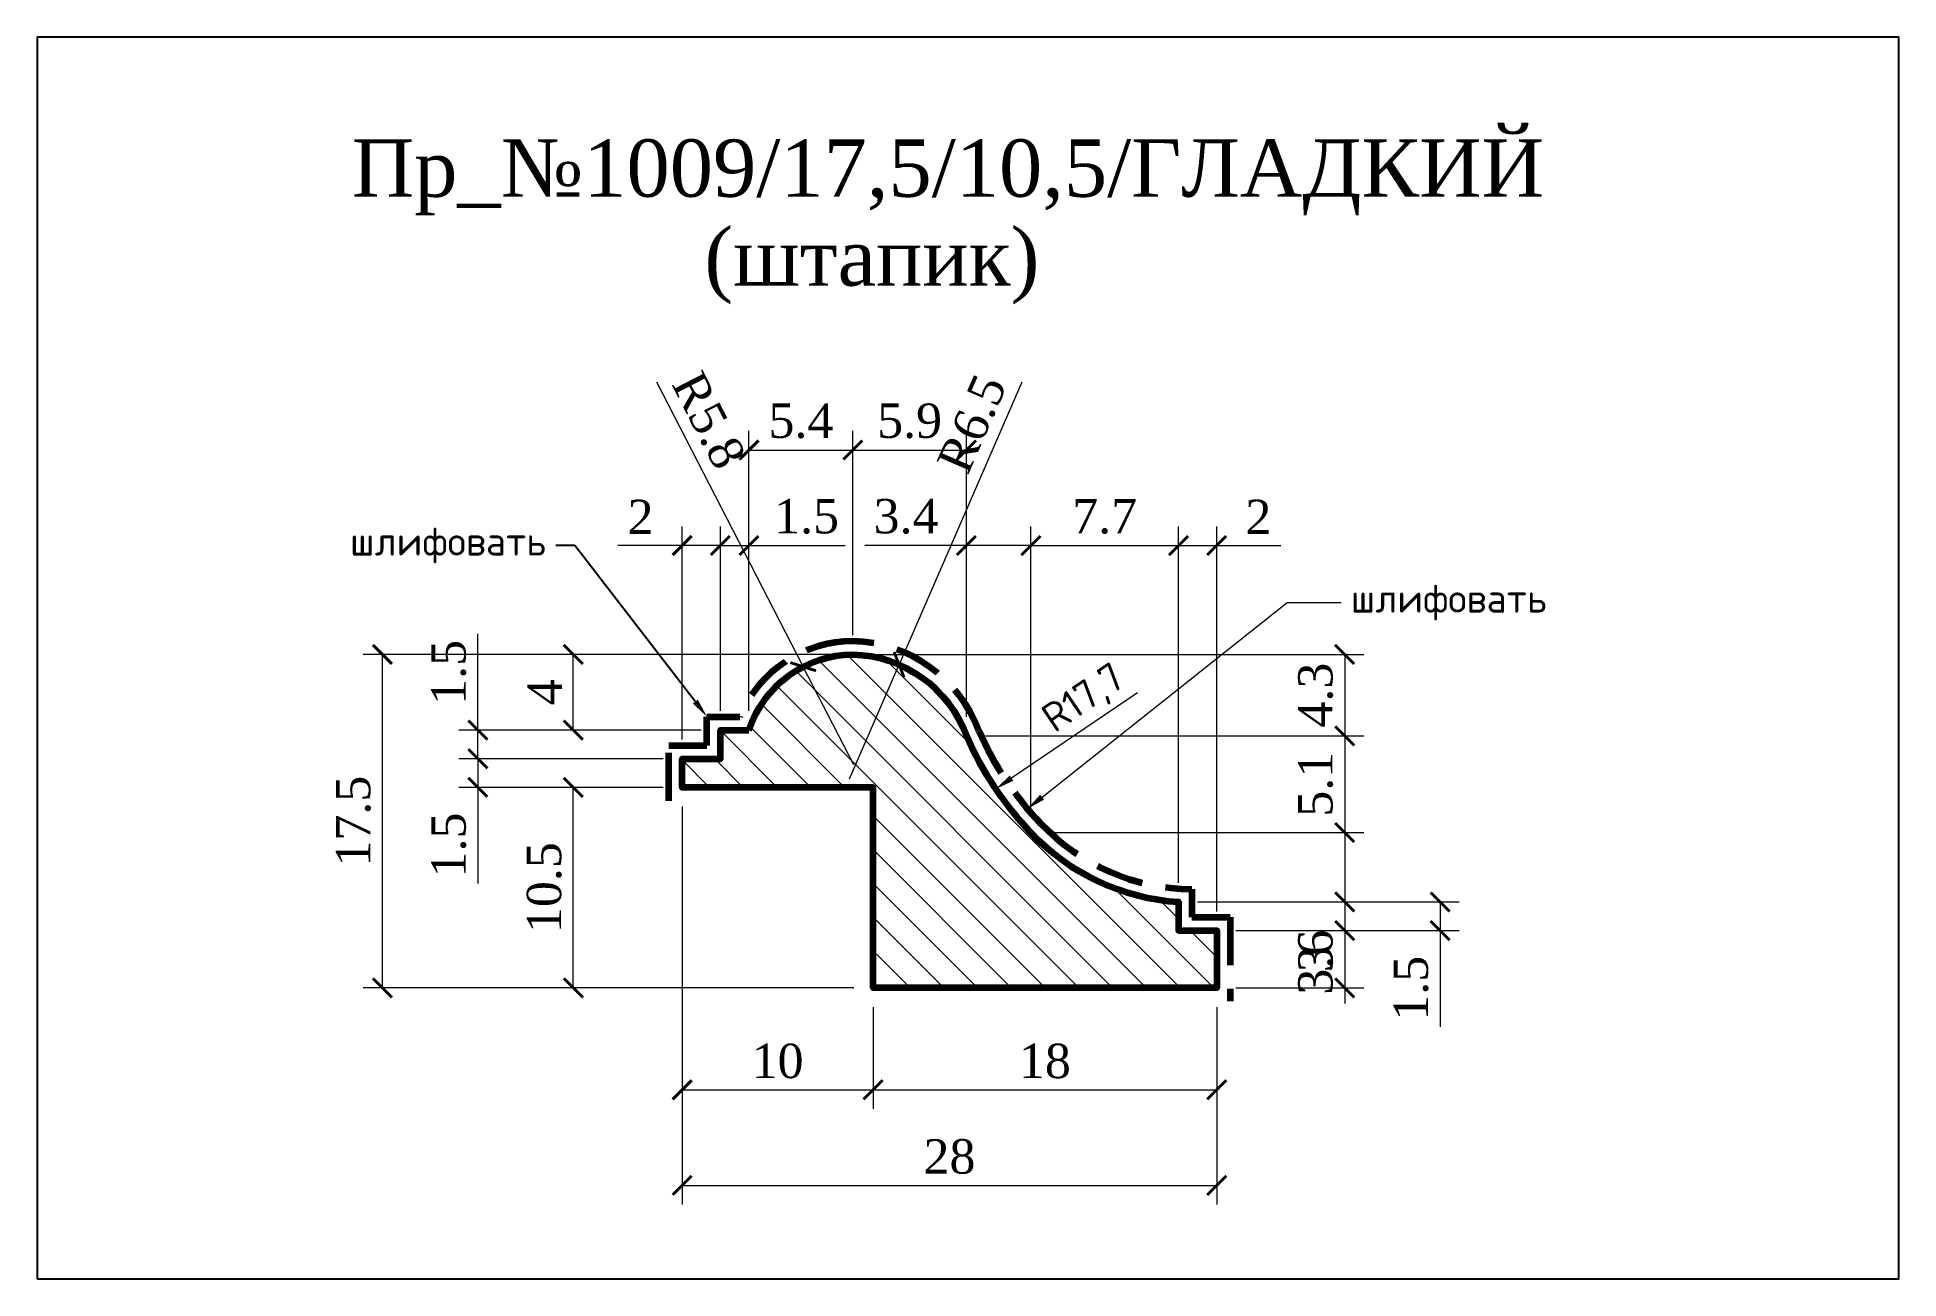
# Model space of a CAD drawing. Header units: millimetres. Extents: x 304719.4 to 304816.9, y -92833.9 to -92768.9.
import ezdxf
from ezdxf import colors
from ezdxf.entities.mleader import LeaderData, LeaderLine
from ezdxf.math import Vec2, Vec3

# ---------------------------------------------------------------- set-up
doc = ezdxf.new("R2010")
doc.units = ezdxf.units.MM
doc.header["$MEASUREMENT"] = 0
doc.linetypes.add('HIDDEN', pattern=[0.375, 0.25, -0.125])
doc.layers.add('Outside panel', color=7, linetype='Continuous', lineweight=18, true_color=0x7f5e57)
for name, color, linetype, lineweight in [('линия 15', 7, 'Continuous', 15), ('линия 50', 1, 'Continuous', 211), ('служебный слой РАЗМЕРЫ', 7, 'Continuous', 9)]:
    doc.layers.add(name, color=color, linetype=linetype, lineweight=lineweight)
doc.layers.add('размеры в модели', color=7, linetype='Continuous')
doc.styles.add('ELECT', font='times.ttf')
doc.styles.get("Standard").update_dxf_attribs({"font": 'times.ttf'})
doc.styles.add('ЕСКД профили размеры', font='isocpeur.ttf')
doc.styles.add('ЕСКД профили текст', font='isocpeur.ttf')
doc.dimstyles.new('M_1', dxfattribs={"dimtxt": 1.8, "dimasz": 1, "dimexe": 1, "dimexo": 1, "dimgap": 0.6, "dimtad": 1, "dimdec": 0, "dimdsep": 46, "dimtxsty": 'Standard', "dimblk": 'ARCHTICK', "dimcen": -5, "dimclrd": 7, "dimclre": 7, "dimclrt": 7, "dimadec": 0, "dimazin": 0, "dimtfac": 1, "dimtdec": 0, "dimtmove": 0, "dimatfit": 3, "dimfxl": 1, "dimtolj": 1, "dimtzin": 0, "dimlwd": 5, "dimlwe": 5, "dimarcsym": 0})
doc.dimstyles.new('ЕСКД профили$4', dxfattribs={"dimtxt": 1.5, "dimasz": 1, "dimexe": 0.3, "dimexo": 0, "dimgap": 0.35, "dimtad": 1, "dimtoh": 1, "dimdec": 1, "dimzin": 9, "dimtxsty": 'ЕСКД профили размеры', "dimblk": 'OBLIQUE', "dimcen": 0, "dimse1": 1, "dimclrd": 256, "dimclre": 256, "dimclrt": 256, "dimadec": 1, "dimazin": 0, "dimtfac": 1, "dimtdec": 1, "dimtofl": 0, "dimtmove": 0, "dimatfit": 3, "dimldrblk": 'DOTSMALL', "dimfxl": 1, "dimlwd": -1, "dimlwe": -1, "dimarcsym": 2})

# ---------------------------------------------------------------- blocks, each defined once
blk = doc.blocks.new('_ArchTick')
at = {"color": 0, "linetype": 'ByBlock', "const_width": 0.15}
blk.add_lwpolyline([(-0.5, -0.5), (0.5, 0.5)], dxfattribs=at)
blk = doc.blocks.new('*D16')
at = {"layer": 'Defpoints', "color": 0, "ltscale": 1000, "transparency": 16777216}
for p in [(307059.9538160401, -90958.01191539736), (307065.6538160394, -90958.01191539736), (307075.6538160394, -90968.51191539736)]:
    blk.add_point(p, dxfattribs=at)
at = {"layer": 'размеры в модели', "color": 7, "lineweight": 5, "ltscale": 1000, "transparency": 16777216}
for p, q in [((307064.6538160394, -90958.01191539736), (307058.9538160401, -90958.01191539736)), ((307059.9538160401, -90968.51191539736), (307059.9538160401, -90958.01191539736)), ((307074.6538160394, -90968.51191539736), (307058.9538160401, -90968.51191539736))]:
    blk.add_line(p, q, dxfattribs=at)
for p, rotation in [((307059.9538160401, -90958.01191539736), 90), ((307059.9538160401, -90968.51191539736), 270)]:
    blk.add_blockref('_ArchTick', p, dxfattribs=dict(at, rotation=rotation))
at = {"layer": 'размеры в модели', "color": 7, "ltscale": 1000, "transparency": 16777216, "insert": (307058.4356473305, -90963.26191539744), "char_height": 1.8, "attachment_point": 5, "rotation": 90}
blk.add_mtext('\\A1;10.5', dxfattribs=at)
blk = doc.blocks.new('*D17')
at = {"layer": 'Defpoints', "color": 0, "ltscale": 1000, "transparency": 16777216}
for p in [(307065.6538160393, -90945.35005407133), (307067.6538160393, -90955.01191539734), (307065.6538160393, -90956.51191539734)]:
    blk.add_point(p, dxfattribs=at)
at = {"layer": 'размеры в модели', "color": 7, "lineweight": 5, "ltscale": 1000, "transparency": 16777216}
for p, q in [((307065.6538160393, -90955.51191539734), (307065.6538160393, -90944.35005407133)), ((307067.6538160393, -90954.01191539734), (307067.6538160393, -90944.35005407133)), ((307065.6538160393, -90945.35005407133), (307062.2923163997, -90945.35005407133)), ((307067.6538160393, -90945.35005407133), (307065.6538160393, -90945.35005407133))]:
    blk.add_line(p, q, dxfattribs=at)
at = {"layer": 'размеры в модели', "color": 7, "lineweight": 5, "ltscale": 1000, "transparency": 16777216, "rotation": 180}
blk.add_blockref('_ArchTick', (307065.6538160393, -90945.35005407133), dxfattribs=at)
at = {"layer": 'размеры в модели', "color": 7, "lineweight": 5, "ltscale": 1000, "transparency": 16777216}
blk.add_blockref('_ArchTick', (307067.6538160393, -90945.35005407133), dxfattribs=at)
at = {"layer": 'размеры в модели', "color": 7, "ltscale": 1000, "transparency": 16777216, "insert": (307063.4730662195, -90943.85005407133), "char_height": 1.8, "attachment_point": 5}
blk.add_mtext('\\A1;2', dxfattribs=at)
blk = doc.blocks.new('*D18')
at = {"layer": 'Defpoints', "color": 0, "ltscale": 1000, "transparency": 16777216}
for p in [(307069.1538160393, -90945.35005407133), (307067.6538160393, -90955.01191539734), (307069.1538160393, -90955.01191539732)]:
    blk.add_point(p, dxfattribs=at)
at = {"layer": 'размеры в модели', "color": 7, "lineweight": 5, "ltscale": 1000, "transparency": 16777216}
for p, q in [((307067.6538160393, -90954.01191539734), (307067.6538160393, -90944.35005407133)), ((307069.1538160393, -90954.01191539732), (307069.1538160393, -90944.35005407133)), ((307067.6538160393, -90945.35005407133), (307069.1538160393, -90945.35005407133)), ((307069.1538160393, -90945.35005407133), (307074.1894324776, -90945.35005407133))]:
    blk.add_line(p, q, dxfattribs=at)
at = {"layer": 'размеры в модели', "color": 7, "lineweight": 5, "ltscale": 1000, "transparency": 16777216, "rotation": 180}
blk.add_blockref('_ArchTick', (307067.6538160393, -90945.35005407133), dxfattribs=at)
at = {"layer": 'размеры в модели', "color": 7, "lineweight": 5, "ltscale": 1000, "transparency": 16777216}
blk.add_blockref('_ArchTick', (307069.1538160393, -90945.35005407133), dxfattribs=at)
at = {"layer": 'размеры в модели', "color": 7, "ltscale": 1000, "transparency": 16777216, "insert": (307072.1716242585, -90943.83188536188), "char_height": 1.8, "attachment_point": 5}
blk.add_mtext('\\A1;1.5', dxfattribs=at)
blk = doc.blocks.new('*D19')
at = {"layer": 'Defpoints', "color": 0, "ltscale": 1000, "transparency": 16777216}
for p in [(307080.5403684297, -90940.35005407133), (307074.593416787, -90951.05011847132), (307080.5403684297, -90955.31775400815)]:
    blk.add_point(p, dxfattribs=at)
at = {"layer": 'размеры в модели', "color": 7, "lineweight": 5, "ltscale": 1000, "transparency": 16777216}
for p, q in [((307074.593416787, -90950.05011847132), (307074.593416787, -90939.35005407133)), ((307080.5403684297, -90954.31775400815), (307080.5403684297, -90939.35005407133)), ((307074.593416787, -90940.35005407133), (307080.5403684297, -90940.35005407133))]:
    blk.add_line(p, q, dxfattribs=at)
at = {"layer": 'размеры в модели', "color": 7, "lineweight": 5, "ltscale": 1000, "transparency": 16777216, "rotation": 180}
blk.add_blockref('_ArchTick', (307074.593416787, -90940.35005407133), dxfattribs=at)
at = {"layer": 'размеры в модели', "color": 7, "lineweight": 5, "ltscale": 1000, "transparency": 16777216}
blk.add_blockref('_ArchTick', (307080.5403684297, -90940.35005407133), dxfattribs=at)
at = {"layer": 'размеры в модели', "color": 7, "ltscale": 1000, "transparency": 16777216, "insert": (307077.5668926084, -90938.83188536188), "char_height": 1.8, "attachment_point": 5}
blk.add_mtext('\\A1;5.9', dxfattribs=at)
blk = doc.blocks.new('*D20')
at = {"layer": 'Defpoints', "color": 0, "ltscale": 1000, "transparency": 16777216}
for p in [(307074.593416787, -90940.35005407133), (307074.593416787, -90951.05011847132), (307069.1538160393, -90955.01191539732)]:
    blk.add_point(p, dxfattribs=at)
at = {"layer": 'размеры в модели', "color": 7, "lineweight": 5, "ltscale": 1000, "transparency": 16777216}
for p, q in [((307069.1538160393, -90954.01191539732), (307069.1538160393, -90939.35005407133)), ((307074.593416787, -90950.05011847132), (307074.593416787, -90939.35005407133)), ((307069.1538160393, -90940.35005407133), (307074.593416787, -90940.35005407133))]:
    blk.add_line(p, q, dxfattribs=at)
at = {"layer": 'размеры в модели', "color": 7, "lineweight": 5, "ltscale": 1000, "transparency": 16777216, "rotation": 180}
blk.add_blockref('_ArchTick', (307069.1538160393, -90940.35005407133), dxfattribs=at)
at = {"layer": 'размеры в модели', "color": 7, "lineweight": 5, "ltscale": 1000, "transparency": 16777216}
blk.add_blockref('_ArchTick', (307074.593416787, -90940.35005407133), dxfattribs=at)
at = {"layer": 'размеры в модели', "color": 7, "ltscale": 1000, "transparency": 16777216, "insert": (307071.8736164132, -90938.83188536188), "char_height": 1.8, "attachment_point": 5}
blk.add_mtext('\\A1;5.4', dxfattribs=at)
blk = doc.blocks.new('*D21')
at = {"layer": 'Defpoints', "color": 0, "ltscale": 1000, "transparency": 16777216}
for p in [(307080.5403684297, -90945.35005407133), (307080.5403684297, -90955.31775400815), (307083.9181770319, -90960.37738304761)]:
    blk.add_point(p, dxfattribs=at)
at = {"layer": 'размеры в модели', "color": 7, "lineweight": 5, "ltscale": 1000, "transparency": 16777216}
for p, q in [((307080.5403684297, -90954.31775400815), (307080.5403684297, -90944.35005407133)), ((307083.9181770319, -90959.37738304761), (307083.9181770319, -90944.35005407133)), ((307080.5403684297, -90945.35005407133), (307075.2179459351, -90945.35005407133)), ((307083.9181770319, -90945.35005407133), (307080.5403684297, -90945.35005407133))]:
    blk.add_line(p, q, dxfattribs=at)
at = {"layer": 'размеры в модели', "color": 7, "lineweight": 5, "ltscale": 1000, "transparency": 16777216, "rotation": 180}
blk.add_blockref('_ArchTick', (307080.5403684297, -90945.35005407133), dxfattribs=at)
at = {"layer": 'размеры в модели', "color": 7, "lineweight": 5, "ltscale": 1000, "transparency": 16777216}
blk.add_blockref('_ArchTick', (307083.9181770319, -90945.35005407133), dxfattribs=at)
at = {"layer": 'размеры в модели', "color": 7, "ltscale": 1000, "transparency": 16777216, "insert": (307077.3791571824, -90943.83188536188), "char_height": 1.8, "attachment_point": 5}
blk.add_mtext('\\A1;3.4', dxfattribs=at)
blk = doc.blocks.new('*D22')
at = {"layer": 'Defpoints', "color": 0, "ltscale": 1000, "transparency": 16777216}
for p in [(307091.6538160393, -90945.35005407133), (307083.9181770319, -90960.37738304761), (307091.6538160393, -90964.01191539734)]:
    blk.add_point(p, dxfattribs=at)
at = {"layer": 'размеры в модели', "color": 7, "lineweight": 5, "ltscale": 1000, "transparency": 16777216}
for p, q in [((307083.9181770319, -90959.37738304761), (307083.9181770319, -90944.35005407133)), ((307091.6538160393, -90963.01191539734), (307091.6538160393, -90944.35005407133)), ((307083.9181770319, -90945.35005407133), (307091.6538160393, -90945.35005407133))]:
    blk.add_line(p, q, dxfattribs=at)
at = {"layer": 'размеры в модели', "color": 7, "lineweight": 5, "ltscale": 1000, "transparency": 16777216, "rotation": 180}
blk.add_blockref('_ArchTick', (307083.9181770319, -90945.35005407133), dxfattribs=at)
at = {"layer": 'размеры в модели', "color": 7, "lineweight": 5, "ltscale": 1000, "transparency": 16777216}
blk.add_blockref('_ArchTick', (307091.6538160393, -90945.35005407133), dxfattribs=at)
at = {"layer": 'размеры в модели', "color": 7, "ltscale": 1000, "transparency": 16777216, "insert": (307087.7859965356, -90943.83188536188), "char_height": 1.8, "attachment_point": 5}
blk.add_mtext('\\A1;7.7', dxfattribs=at)
blk = doc.blocks.new('*D23')
at = {"layer": 'Defpoints', "color": 0, "ltscale": 1000, "transparency": 16777216}
for p in [(307093.6538160393, -90945.35005407133), (307091.6538160393, -90964.01191539734), (307093.6538160393, -90965.51191539734)]:
    blk.add_point(p, dxfattribs=at)
at = {"layer": 'размеры в модели', "color": 7, "lineweight": 5, "ltscale": 1000, "transparency": 16777216}
for p, q in [((307091.6538160393, -90963.01191539734), (307091.6538160393, -90944.35005407133)), ((307093.6538160393, -90964.51191539734), (307093.6538160393, -90944.35005407133)), ((307091.6538160393, -90945.35005407133), (307093.6538160393, -90945.35005407133)), ((307093.6538160393, -90945.35005407133), (307097.0153156788, -90945.35005407133))]:
    blk.add_line(p, q, dxfattribs=at)
at = {"layer": 'размеры в модели', "color": 7, "lineweight": 5, "ltscale": 1000, "transparency": 16777216, "rotation": 180}
blk.add_blockref('_ArchTick', (307091.6538160393, -90945.35005407133), dxfattribs=at)
at = {"layer": 'размеры в модели', "color": 7, "lineweight": 5, "ltscale": 1000, "transparency": 16777216}
blk.add_blockref('_ArchTick', (307093.6538160393, -90945.35005407133), dxfattribs=at)
at = {"layer": 'размеры в модели', "color": 7, "ltscale": 1000, "transparency": 16777216, "insert": (307095.834565859, -90943.85005407133), "char_height": 1.8, "attachment_point": 5}
blk.add_mtext('\\A1;2', dxfattribs=at)
blk = doc.blocks.new('*D24')
at = {"layer": 'Defpoints', "color": 0, "ltscale": 1000, "transparency": 16777216}
for p in [(307074.5934167872, -90951.05011847135), (307080.5403684298, -90955.31775400818), (307100.35381604, -90955.31775400818)]:
    blk.add_point(p, dxfattribs=at)
at = {"layer": 'размеры в модели', "color": 7, "lineweight": 5, "ltscale": 1000, "transparency": 16777216}
for p, q in [((307075.5934167872, -90951.05011847135), (307101.35381604, -90951.05011847135)), ((307100.35381604, -90951.05011847135), (307100.35381604, -90955.31775400818)), ((307081.5403684298, -90955.31775400818), (307101.35381604, -90955.31775400818))]:
    blk.add_line(p, q, dxfattribs=at)
for p, rotation in [((307100.35381604, -90951.05011847135), 90), ((307100.35381604, -90955.31775400818), 270)]:
    blk.add_blockref('_ArchTick', p, dxfattribs=dict(at, rotation=rotation))
at = {"layer": 'размеры в модели', "color": 7, "ltscale": 1000, "transparency": 16777216, "insert": (307098.8356473304, -90953.18393623985), "char_height": 1.8, "attachment_point": 5, "rotation": 90}
blk.add_mtext('\\A1;4.3', dxfattribs=at)
blk = doc.blocks.new('*D25')
at = {"layer": 'Defpoints', "color": 0, "ltscale": 1000, "transparency": 16777216}
for p in [(307080.5403684298, -90955.31775400818), (307083.918177032, -90960.37738304764), (307100.3538160401, -90960.37738304764)]:
    blk.add_point(p, dxfattribs=at)
at = {"layer": 'размеры в модели', "color": 7, "lineweight": 5, "ltscale": 1000, "transparency": 16777216}
for p, q in [((307081.5403684298, -90955.31775400818), (307101.3538160401, -90955.31775400818)), ((307100.3538160401, -90955.31775400818), (307100.3538160401, -90960.37738304764)), ((307084.918177032, -90960.37738304764), (307101.3538160401, -90960.37738304764))]:
    blk.add_line(p, q, dxfattribs=at)
for p, rotation in [((307100.3538160401, -90955.31775400818), 90), ((307100.3538160401, -90960.37738304764), 270)]:
    blk.add_blockref('_ArchTick', p, dxfattribs=dict(at, rotation=rotation))
at = {"layer": 'размеры в модели', "color": 7, "ltscale": 1000, "transparency": 16777216, "insert": (307098.8356473306, -90957.84756852798), "char_height": 1.8, "attachment_point": 5, "rotation": 90}
blk.add_mtext('\\A1;5.1', dxfattribs=at)
blk = doc.blocks.new('*D4')
at = {"layer": 'Defpoints', "color": 0, "ltscale": 1000, "transparency": 16777216}
for p in [(307083.918177032, -90960.37738304764), (307091.6538160394, -90964.01191539736), (307100.35381604, -90964.01191539736)]:
    blk.add_point(p, dxfattribs=at)
at = {"layer": 'размеры в модели', "color": 7, "lineweight": 5, "ltscale": 1000, "transparency": 16777216}
for p, q in [((307084.918177032, -90960.37738304764), (307101.35381604, -90960.37738304764)), ((307100.35381604, -90960.37738304764), (307100.35381604, -90964.01191539736)), ((307092.6538160394, -90964.01191539736), (307101.35381604, -90964.01191539736)), ((307100.35381604, -90964.01191539736), (307100.35381604, -90969.32395577227))]:
    blk.add_line(p, q, dxfattribs=at)
for p, rotation in [((307100.35381604, -90960.37738304764), 90), ((307100.35381604, -90964.01191539736), 270)]:
    blk.add_blockref('_ArchTick', p, dxfattribs=dict(at, rotation=rotation))
at = {"layer": 'размеры в модели', "color": 7, "ltscale": 1000, "transparency": 16777216, "insert": (307098.8356473304, -90967.16793558489), "char_height": 1.8, "attachment_point": 5, "rotation": 90}
blk.add_mtext('\\A1;3.6', dxfattribs=at)
blk = doc.blocks.new('*D5')
at = {"layer": 'Defpoints', "color": 0, "ltscale": 1000, "transparency": 16777216}
for p in [(307091.6538160394, -90964.01191539736), (307093.6538160394, -90965.51191539736), (307105.35381604, -90965.51191539736)]:
    blk.add_point(p, dxfattribs=at)
at = {"layer": 'размеры в модели', "color": 7, "lineweight": 5, "ltscale": 1000, "transparency": 16777216}
for p, q in [((307092.6538160394, -90964.01191539736), (307106.35381604, -90964.01191539736)), ((307105.35381604, -90964.01191539736), (307105.35381604, -90965.51191539736)), ((307094.6538160394, -90965.51191539736), (307106.35381604, -90965.51191539736)), ((307105.35381604, -90965.51191539736), (307105.35381604, -90970.54753183572))]:
    blk.add_line(p, q, dxfattribs=at)
for p, rotation in [((307105.35381604, -90964.01191539736), 90), ((307105.35381604, -90965.51191539736), 270)]:
    blk.add_blockref('_ArchTick', p, dxfattribs=dict(at, rotation=rotation))
at = {"layer": 'размеры в модели', "color": 7, "ltscale": 1000, "transparency": 16777216, "insert": (307103.8356473304, -90968.52972361662), "char_height": 1.8, "attachment_point": 5, "rotation": 90}
blk.add_mtext('\\A1;1.5', dxfattribs=at)
blk = doc.blocks.new('*D6')
at = {"layer": 'Defpoints', "color": 0, "ltscale": 1000, "transparency": 16777216}
for p in [(307093.6538160394, -90965.51191539736), (307093.6538160394, -90968.51191539736), (307100.35381604, -90968.51191539736)]:
    blk.add_point(p, dxfattribs=at)
at = {"layer": 'размеры в модели', "color": 7, "lineweight": 5, "ltscale": 1000, "transparency": 16777216}
for p, q in [((307094.6538160394, -90965.51191539736), (307101.35381604, -90965.51191539736)), ((307100.35381604, -90965.51191539736), (307100.35381604, -90968.51191539736)), ((307094.6538160394, -90968.51191539736), (307101.35381604, -90968.51191539736))]:
    blk.add_line(p, q, dxfattribs=at)
for p, rotation in [((307100.35381604, -90965.51191539736), 90), ((307100.35381604, -90968.51191539736), 270)]:
    blk.add_blockref('_ArchTick', p, dxfattribs=dict(at, rotation=rotation))
at = {"layer": 'размеры в модели', "color": 7, "ltscale": 1000, "transparency": 16777216, "insert": (307098.8382428604, -90967.01191539744), "char_height": 1.8, "attachment_point": 5, "rotation": 90}
blk.add_mtext('\\A1;3', dxfattribs=at)
blk = doc.blocks.new('*D8')
at = {"layer": 'Defpoints', "color": 0, "ltscale": 1000, "transparency": 16777216}
for p in [(307054.95381604, -90955.01191539736), (307067.6538160394, -90955.01191539736), (307065.6538160394, -90956.51191539736)]:
    blk.add_point(p, dxfattribs=at)
at = {"layer": 'размеры в модели', "color": 7, "lineweight": 5, "ltscale": 1000, "transparency": 16777216}
for p, q in [((307054.95381604, -90955.01191539736), (307054.95381604, -90949.97629895901)), ((307066.6538160394, -90955.01191539736), (307053.95381604, -90955.01191539736)), ((307054.95381604, -90956.51191539736), (307054.95381604, -90955.01191539736)), ((307064.6538160394, -90956.51191539736), (307053.95381604, -90956.51191539736))]:
    blk.add_line(p, q, dxfattribs=at)
for p, rotation in [((307054.95381604, -90955.01191539736), 90), ((307054.95381604, -90956.51191539736), 270)]:
    blk.add_blockref('_ArchTick', p, dxfattribs=dict(at, rotation=rotation))
at = {"layer": 'размеры в модели', "color": 7, "ltscale": 1000, "transparency": 16777216, "insert": (307053.4356473304, -90951.99410717825), "char_height": 1.8, "attachment_point": 5, "rotation": 90}
blk.add_mtext('\\A1;1.5', dxfattribs=at)
blk = doc.blocks.new('*D9')
at = {"layer": 'Defpoints', "color": 0, "ltscale": 1000, "transparency": 16777216}
for p in [(307065.6538160394, -90956.51191539736), (307054.9538160401, -90958.01191539736), (307065.6538160394, -90958.01191539736)]:
    blk.add_point(p, dxfattribs=at)
at = {"layer": 'размеры в модели', "color": 7, "lineweight": 5, "ltscale": 1000, "transparency": 16777216}
for p, q in [((307064.6538160394, -90956.51191539736), (307053.9538160401, -90956.51191539736)), ((307054.9538160401, -90956.51191539736), (307054.9538160401, -90958.01191539736)), ((307064.6538160394, -90958.01191539736), (307053.9538160401, -90958.01191539736)), ((307054.9538160401, -90958.01191539736), (307054.9538160401, -90963.04753183572))]:
    blk.add_line(p, q, dxfattribs=at)
for p, rotation in [((307054.9538160401, -90956.51191539736), 90), ((307054.9538160401, -90958.01191539736), 270)]:
    blk.add_blockref('_ArchTick', p, dxfattribs=dict(at, rotation=rotation))
at = {"layer": 'размеры в модели', "color": 7, "ltscale": 1000, "transparency": 16777216, "insert": (307053.4356473305, -90961.02972361662), "char_height": 1.8, "attachment_point": 5, "rotation": 90}
blk.add_mtext('\\A1;1.5', dxfattribs=at)
blk = doc.blocks.new('*D10')
at = {"layer": 'Defpoints', "color": 0, "ltscale": 1000, "transparency": 16777216}
for p in [(307049.9538160401, -90951.05011847135), (307074.5934167872, -90951.05011847135), (307075.6538160394, -90968.51191539736)]:
    blk.add_point(p, dxfattribs=at)
at = {"layer": 'размеры в модели', "color": 7, "lineweight": 5, "ltscale": 1000, "transparency": 16777216}
for p, q in [((307073.5934167872, -90951.05011847135), (307048.9538160401, -90951.05011847135)), ((307049.9538160401, -90968.51191539736), (307049.9538160401, -90951.05011847135)), ((307074.6538160394, -90968.51191539736), (307048.9538160401, -90968.51191539736))]:
    blk.add_line(p, q, dxfattribs=at)
for p, rotation in [((307049.9538160401, -90951.05011847135), 90), ((307049.9538160401, -90968.51191539736), 270)]:
    blk.add_blockref('_ArchTick', p, dxfattribs=dict(at, rotation=rotation))
at = {"layer": 'размеры в модели', "color": 7, "ltscale": 1000, "transparency": 16777216, "insert": (307048.4356473305, -90959.78101693443), "char_height": 1.8, "attachment_point": 5, "rotation": 90}
blk.add_mtext('\\A1;17.5', dxfattribs=at)
blk = doc.blocks.new('*D11')
at = {"layer": 'Defpoints', "color": 0, "ltscale": 1000, "transparency": 16777216}
for p in [(307071.9912976287, -90951.69258087451), (307074.6398837888, -90956.82913944454)]:
    blk.add_point(p, dxfattribs=at)
at = {"layer": 'размеры в модели', "color": 7, "lineweight": 5, "ltscale": 1000, "transparency": 16777216}
for p in [(307064.302009675, -90936.78029350718), (307074.6398837888, -90956.82913944454)]:
    blk.add_line(p, (307071.9912976287, -90951.69258087451), dxfattribs=at)
at = {"layer": 'размеры в модели', "color": 7, "lineweight": 5, "ltscale": 1000, "transparency": 16777216, "rotation": 297.2771876439985}
blk.add_blockref('_ArchTick', (307071.9912976287, -90951.69258087451), dxfattribs=at)
at = {"layer": 'размеры в модели', "color": 7, "ltscale": 1000, "transparency": 16777216, "insert": (307067.0483500754, -90938.79379262593), "char_height": 1.8, "attachment_point": 5, "rotation": 297.27718764399856}
blk.add_mtext('\\A1;R5.8', dxfattribs=at)
blk = doc.blocks.new('*D12')
at = {"layer": 'Defpoints', "color": 0, "ltscale": 1000, "transparency": 16777216}
for p in [(307077.0163463492, -90951.58752035856), (307074.417933526, -90957.57201184437)]:
    blk.add_point(p, dxfattribs=at)
at = {"layer": 'размеры в модели', "color": 7, "lineweight": 5, "ltscale": 1000, "transparency": 16777216}
for p in [(307083.4402620216, -90936.79238530397), (307074.417933526, -90957.57201184437)]:
    blk.add_line(p, (307077.0163463492, -90951.58752035856), dxfattribs=at)
at = {"layer": 'размеры в модели', "color": 7, "lineweight": 5, "ltscale": 1000, "transparency": 16777216, "rotation": 246.529944321224}
blk.add_blockref('_ArchTick', (307077.0163463492, -90951.58752035856), dxfattribs=at)
at = {"layer": 'размеры в модели', "color": 7, "ltscale": 1000, "transparency": 16777216, "insert": (307080.83806805, -90938.9736744574), "char_height": 1.8, "attachment_point": 5, "rotation": 66.52994432122398}
blk.add_mtext('\\A1;R6.5', dxfattribs=at)
blk = doc.blocks.new('*D26')
at = {"layer": 'Defpoints', "color": 0, "transparency": 16777216}
for p in [(307096.7159907833, -90948.17623482452), (307082.0759033455, -90958.09187371428)]:
    blk.add_point(p, dxfattribs=at)
at = {"layer": 'служебный слой РАЗМЕРЫ', "transparency": 16777216}
blk.add_line((307089.5006073155, -90953.0631685414), (307082.9038703443, -90957.53109688786), dxfattribs=at)
blk.add_solid([(307082.8104075398, -90957.39310238807), (307082.9973331487, -90957.66909138762), (307082.0759033455, -90958.09187371428)], dxfattribs=at)
at = {"layer": 'служебный слой РАЗМЕРЫ', "transparency": 16777216, "insert": (307086.7400683732, -90953.4231421487), "char_height": 1.5, "attachment_point": 5, "rotation": 34.109537503898466, "style": 'ЕСКД профили размеры'}
blk.add_mtext('R17,7', dxfattribs=at)
blk = doc.blocks.new('_DotSmall')
at = {"color": 0, "linetype": 'ByBlock', "lineweight": -3, "const_width": 0.5}
blk.add_lwpolyline([(-0.0625, 0, 1), (0.0625, 0, 1)], format="xyb", close=True, dxfattribs=at)
blk = doc.blocks.new('1009_17.5_10.5')
at = {"layer": 'Outside panel', "ltscale": 1000}
h = blk.add_hatch(dxfattribs=at)
h.set_pattern_fill('ANSI31', color=256, scale=10, angle=90)
h.set_pattern_definition([(135, (0, 0), (-0.8838834764831844, -0.8838834764831844), [])])
edge = h.paths.add_edge_path()
edge.add_arc((307074.6398837889, -90956.82913944456), 5.779207782331865, 90.46068455736491, 161.6728856375238, ccw=False)
edge.add_arc((307074.4179335258, -90957.57201184436), 6.524253792139785, 20.213519881731713, 88.45872596648218, ccw=False)
edge.add_arc((307096.7159907833, -90948.17623482452), 17.68196976517004, 203.8214047961367, 223.6327461425835)
edge.add_arc((307092.4350186258, -90952.29979806508), 11.73814167087473, 223.4837273961982, 266.184002524271)
edge.add_line((307091.6538160393, -90964.01191539734), (307091.6538160393, -90965.51191539734))
edge.add_line((307091.6538160393, -90965.51191539734), (307093.6538160393, -90965.51191539734))
edge.add_line((307093.6538160393, -90965.51191539734), (307093.6538160393, -90968.51191539734))
edge.add_line((307093.6538160393, -90968.51191539734), (307075.6538160393, -90968.51191539734))
edge.add_line((307075.6538160393, -90968.51191539734), (307075.6538160393, -90958.01191539734))
edge.add_line((307075.6538160393, -90958.01191539734), (307065.6538160393, -90958.01191539734))
edge.add_line((307065.6538160393, -90958.01191539734), (307065.6538160393, -90956.51191539734))
edge.add_line((307065.6538160393, -90956.51191539734), (307067.6538160393, -90956.51191539734))
edge.add_line((307067.6538160393, -90956.51191539734), (307067.6538160393, -90955.01191539734))
edge.add_line((307067.6538160393, -90955.01191539734), (307069.1538160393, -90955.01191539734))
at = {"layer": 'линия 50', "color": 1, "linetype": 'HIDDEN', "ltscale": 10, "true_color": 0xff0909}
blk.add_lwpolyline([(307064.9538160393, -90958.71191539733), (307064.9538160393, -90955.81191539732), (307066.9538160393, -90955.81191539732), (307066.9538160393, -90954.31191539732), (307068.6696478989, -90954.31191539732, -0.299948315683569), (307074.6000564994, -90950.35005407133, -0.3064982238920175), (307081.1893343386, -90955.0544785505, 0.0863574617617772), (307084.4254528298, -90959.895022045, 0.2039043244438365), (307092.3538160393, -90963.33764104667), (307092.3538160393, -90964.81191539732), (307094.3538160393, -90964.81191539732), (307094.3538160393, -90969.21191539733)], format="xyb", dxfattribs=at)
at = {"layer": 'линия 50', "color": 7}
blk.add_lwpolyline([(307069.1538160393, -90955.01191539732, -0.3211236016202891), (307074.593416787, -90951.05011847132, -0.3069009842394096), (307080.5403684297, -90955.31775400815, 0.08665924357700613), (307083.9181770319, -90960.37738304761, 0.1885013313226407), (307091.6538160393, -90964.01191539734), (307091.6538160393, -90965.51191539734), (307093.6538160393, -90965.51191539734), (307093.6538160393, -90968.51191539734), (307075.6538160393, -90968.51191539734), (307075.6538160393, -90958.01191539734), (307065.6538160393, -90958.01191539734), (307065.6538160393, -90956.51191539734), (307067.6538160393, -90956.51191539734), (307067.6538160393, -90955.01191539734)], format="xyb", close=True, dxfattribs=at)
at = {"color": 7, "ltscale": 1000, "style": 'ELECT'}
for s, p in [('Пр_№1009/17,5/10,5/ГЛАДКИЙ', (307048.348113728, -90927.08911657015)), ('(штапик)', (307066.818997821, -90931.7465328619))]:
    blk.add_text(s, height=3, dxfattribs=at).set_placement(p)
at = {"layer": 'размеры в модели', "color": 0, "ltscale": 1000}
for center, mpoint, picture, middle in [((307074.6398837888, -90956.82913944454), (307071.9912976287, -90951.69258087451), '*D11', (307065.6990020697, -90939.48956283943)), ((307074.417933526, -90957.57201184437), (307077.0163463492, -90951.58752035856), '*D12', (307082.2306361513, -90939.57831510573))]:
    dim = blk.add_radius_dim(center=center, mpoint=mpoint, dimstyle='M_1', dxfattribs=at)
    dim.commit()
    dim.dimension.update_dxf_attribs({"geometry": picture, "text_midpoint": middle, "dimtype": 132})
for base, p1, p2, picture, middle in [((307074.593416787, -90940.35005407133), (307069.1538160393, -90955.01191539732), (307074.593416787, -90951.05011847132), '*D20', (307071.8736164132, -90938.83188536188)), ((307080.5403684297, -90940.35005407133), (307074.593416787, -90951.05011847132), (307080.5403684297, -90955.31775400815), '*D19', (307077.5668926084, -90938.83188536188)), ((307069.1538160393, -90945.35005407133), (307067.6538160393, -90955.01191539734), (307069.1538160393, -90955.01191539732), '*D18', (307072.1716242585, -90943.83188536188)), ((307080.5403684297, -90945.35005407133), (307083.9181770319, -90960.37738304761), (307080.5403684297, -90955.31775400815), '*D21', (307077.3791571824, -90943.83188536188)), ((307091.6538160393, -90945.35005407133), (307083.9181770319, -90960.37738304761), (307091.6538160393, -90964.01191539734), '*D22', (307087.7859965356, -90943.83188536188)), ((307093.6538160393, -90945.35005407133), (307091.6538160393, -90964.01191539734), (307093.6538160393, -90965.51191539734), '*D23', (307095.834565859, -90943.85005407133))]:
    dim = blk.add_linear_dim(base=base, p1=p1, p2=p2, dimstyle='M_1', dxfattribs=at)
    dim.commit()
    dim.dimension.update_dxf_attribs({"geometry": picture, "text_midpoint": middle})
for base, p1, p2, angle, picture, middle in [((307065.6538160393, -90945.35005407133), (307067.6538160393, -90955.01191539734), (307065.6538160393, -90956.51191539734), 180, '*D17', (307063.4730662195, -90943.85005407133)), ((307049.9538160401, -90951.05011847135), (307075.6538160393, -90968.51191539734), (307074.593416787, -90951.05011847132), 90, '*D10', (307048.4356473305, -90959.78101693443)), ((307054.95381604, -90955.01191539736), (307065.6538160393, -90956.51191539734), (307067.6538160393, -90955.01191539734), 90, '*D8', (307053.4356473304, -90951.99410717825)), ((307100.35381604, -90955.31775400818), (307074.593416787, -90951.05011847132), (307080.5403684297, -90955.31775400815), 90, '*D24', (307098.8356473304, -90953.18393623985)), ((307100.3538160401, -90960.37738304764), (307080.5403684297, -90955.31775400815), (307083.9181770319, -90960.37738304761), 90, '*D25', (307098.8356473306, -90957.84756852798)), ((307054.9538160401, -90958.01191539736), (307065.6538160393, -90956.51191539734), (307065.6538160393, -90958.01191539734), 90, '*D9', (307053.4356473305, -90961.02972361662)), ((307059.9538160401, -90958.01191539736), (307075.6538160393, -90968.51191539734), (307065.6538160393, -90958.01191539734), 90, '*D16', (307058.4356473305, -90963.26191539744)), ((307100.35381604, -90964.01191539736), (307083.9181770319, -90960.37738304761), (307091.6538160393, -90964.01191539734), 90, '*D4', (307098.8356473304, -90967.16793558489)), ((307105.35381604, -90965.51191539736), (307091.6538160393, -90964.01191539734), (307093.6538160393, -90965.51191539734), 90, '*D5', (307103.8356473304, -90968.52972361662)), ((307100.35381604, -90968.51191539736), (307093.6538160393, -90965.51191539734), (307093.6538160393, -90968.51191539734), 90, '*D6', (307098.8382428604, -90967.01191539744))]:
    dim = blk.add_linear_dim(base=base, p1=p1, p2=p2, angle=angle, dimstyle='M_1', dxfattribs=at)
    dim.commit()
    dim.dimension.update_dxf_attribs({"geometry": picture, "text_midpoint": middle})
blk.add_linear_dim(base=(307059.95381604, -90951.05011847135), p1=(307067.6538160393, -90955.01191539734), p2=(307074.593416787, -90951.05011847132), angle=90, dimstyle='M_1', dxfattribs=at).render()
for base, p1, p2 in [((307075.6538160393, -90973.84773431497), (307065.6538160393, -90958.01191539734), (307075.6538160393, -90968.51191539734)), ((307093.6538160393, -90978.84773431497), (307065.6538160393, -90958.01191539734), (307093.6538160393, -90968.51191539734)), ((307093.6538160393, -90973.84773431497), (307075.6538160393, -90968.51191539734), (307093.6538160393, -90968.51191539734))]:
    blk.add_linear_dim(base=base, p1=p1, p2=p2, dimstyle='M_1', dxfattribs=at).render()
at = {"layer": 'служебный слой РАЗМЕРЫ'}
dim = blk.add_radius_dim(center=(307096.7159907833, -90948.17623482452), mpoint=(307082.0759033455, -90958.09187371428), dimstyle='ЕСКД профили$4', override={"dimsah": 1}, dxfattribs=at)
dim.commit()
dim.dimension.update_dxf_attribs({"geometry": '*D26', "text_midpoint": (307087.4410394062, -90954.45810089711), "dimtype": 132})
at = {"layer": 'размеры в модели', "color": 7, "ltscale": 1000}
ml = blk.add_multileader_mtext('Standard', dxfattribs=at)
ml.set_content('\\A1;шлифовать', color=7, style='ЕСКД профили текст')
ml.set_leader_properties(color=256, linetype='ByLayer', lineweight=-1)
ml.build(insert=Vec2(0, 0))
ml.multileader.update_dxf_attribs({"dogleg_length": 1, "arrow_head_size": 1})
ctx = ml.context
ctx.base_point, ctx.char_height, ctx.arrow_head_size, ctx.landing_gap_size, ctx.plane_origin = Vec3(307047.8381130574, -90945.35005407133), 1.5, 1, 0.5, Vec3(307067.5408746221, -90933.57937463066)
ctx.text_align_type = 2
notes = []
notes.append((ctx, [(0, (1, 1, 0), (307060.0381130574, -90945.35005407133), (-1, 0), 1, [(0, [(307066.9538160393, -90954.31191539732)], 0, [])])]))
ctx.mtext.insert, ctx.mtext.alignment, ctx.mtext.flow_direction = Vec3(307058.5381130574, -90944.37505407132), 3, 5
for ctx, leaders in notes:
    for number, flags, end, landing, length, lines in leaders:
        leader = LeaderData()
        leader.index, (leader.has_last_leader_line, leader.has_dogleg_vector, leader.attachment_direction) = number, flags
        leader.last_leader_point, leader.dogleg_vector, leader.dogleg_length = Vec3(end), Vec3(landing), length
        for number, points, colour, breaks in lines:
            line = LeaderLine()
            line.index, line.vertices, line.color, line.breaks = number, Vec3.list(points), colors.encode_raw_color(colour), breaks
            leader.lines.append(line)
        ctx.leaders.append(leader)

msp = doc.modelspace()

# ---------------------------------------------------------------- linework, layer by layer
at = {"color": 6, "ltscale": 1000}
msp.add_lwpolyline([(304719.3527899138, -92833.87396691019), (304816.8527899138, -92833.87396691019), (304816.8527899138, -92768.87396691019), (304719.3527899138, -92768.87396691019)], close=True, dxfattribs=at)

# ---------------------------------------------------------------- block references
at = {"layer": 'линия 15', "color": 5}
msp.add_blockref('1009_17.5_10.5', (-2312.522380431998, -1850.135316816173), dxfattribs=at)

# ---------------------------------------------------------------- leaders
at = {"layer": 'служебный слой РАЗМЕРЫ'}
ml = msp.add_multileader_mtext('Standard', dxfattribs=at)
ml.set_content('\\A1;шлифовать', color=256, style='ЕСКД профили текст')
ml.set_leader_properties(color=256, linetype='ByLayer', lineweight=-1)
ml.build(insert=Vec2(0, 0))
ml.multileader.update_dxf_attribs({"dogleg_length": 1, "arrow_head_size": 1})
ctx = ml.context
ctx.base_point, ctx.char_height, ctx.arrow_head_size, ctx.landing_gap_size, ctx.plane_origin = Vec3(304787.6428432076, -92798.47241199728), 1.5, 1, 0.5, Vec3(304807.8971667586, -92765.63724880342)
notes = []
notes.append((ctx, [(1, (1, 1, 0), (304784.8186167078, -92798.47241199728), (1, 0), 2.824226499767974, [(0, [(304771.2014013459, -92809.2820518677)], 0, [])])]))
ctx.mtext.insert, ctx.mtext.flow_direction = Vec3(304788.1428432076, -92797.49741199728), 5
for ctx, leaders in notes:
    for number, flags, end, landing, length, lines in leaders:
        leader = LeaderData()
        leader.index, (leader.has_last_leader_line, leader.has_dogleg_vector, leader.attachment_direction) = number, flags
        leader.last_leader_point, leader.dogleg_vector, leader.dogleg_length = Vec3(end), Vec3(landing), length
        for number, points, colour, breaks in lines:
            line = LeaderLine()
            line.index, line.vertices, line.color, line.breaks = number, Vec3.list(points), colors.encode_raw_color(colour), breaks
            leader.lines.append(line)
        ctx.leaders.append(leader)

doc.saveas('drawing.dxf')
